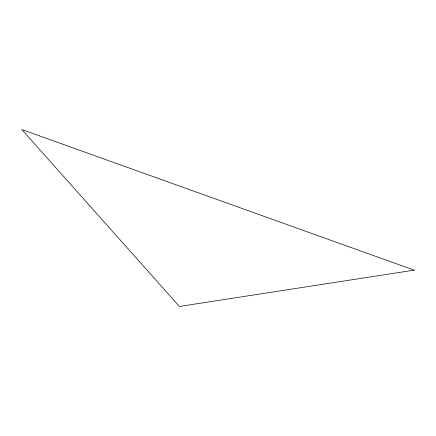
<?xml version="1.0" encoding="UTF-8"?>
<svg xmlns="http://www.w3.org/2000/svg" width="436" height="436" viewBox="0 0 436 436"><rect width="100%" height="100%" fill="white"/><g stroke="black" fill="none" stroke-linecap="round" stroke-linejoin="round"><path stroke-width="0.65" d="M414.2 270.146L179.409 306.464L21.8 129.536L414.2 270.146"/></g></svg>
